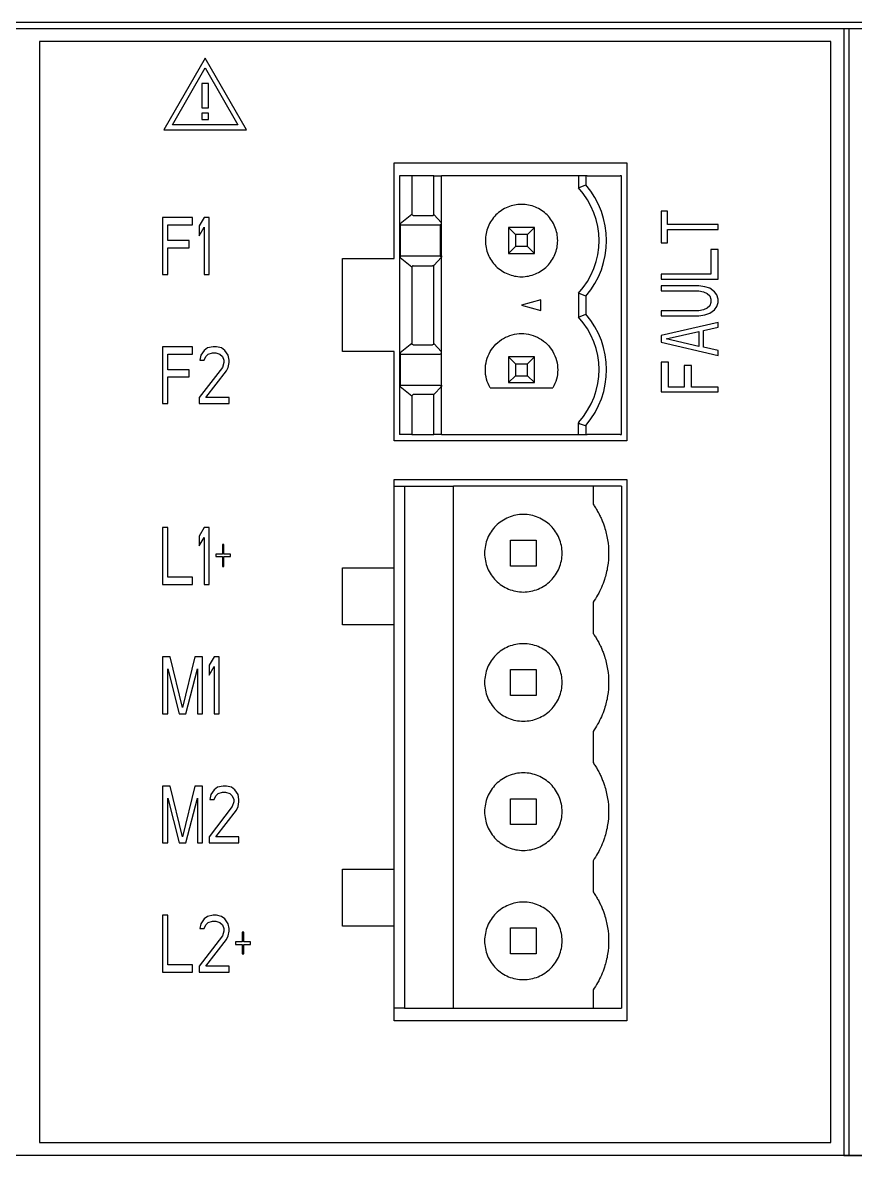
# Model space of a CAD drawing. Header units: millimetres. Extents: x 11355 to 11505, y 8083 to 8171.
# Drawn here: x 11485.607 to 11486.869, y 8144.891 to 8146.608 of the extents above; entities that cross this region are included whole.
import ezdxf

# ---------------------------------------------------------------- set-up
doc = ezdxf.new("R2010")
doc.units = ezdxf.units.MM
for name, color, linetype in [('Elem. Eléctricos - Termomagneticas', 7, 'Continuous'), ('Ordenador de Cables 1U', 7, 'Continuous'), ('SW Siemens Scalance XR324', 7, 'Continuous')]:
    doc.layers.add(name, color=color, linetype=linetype)

# ---------------------------------------------------------------- blocks, each defined once
blk = doc.blocks.new('Ordenador de Cables 1U')
at = {"layer": 'Ordenador de Cables 1U'}
blk.add_line((12.9333, -1.7363), (-4.2738, -1.7363), dxfattribs=at)
blk = doc.blocks.new('SW Siemens Scalance XR324')
at = {"layer": 'SW Siemens Scalance XR324'}
for p, q in [((32832.2013, -3475.9849), (32835.364, -3475.9849)), ((32835.364, -3475.9849), (32835.364, -3477.693)), ((32835.364, -3475.9849), (32835.3719, -3475.9849)), ((32835.3719, -3475.9849), (32837.7185, -3475.9849)), ((32835.3719, -3475.9849), (32835.3719, -3477.693)), ((32835.3444, -3476.0045), (32834.1445, -3476.0045)), ((32834.1445, -3476.0045), (32834.1445, -3477.6734)), ((32835.3444, -3477.6734), (32835.3444, -3476.0045)), ((32834.3958, -3476.0295), (32834.3331, -3476.1381)), ((32834.4584, -3476.1381), (32834.3958, -3476.0295)), ((32834.346, -3476.1307), (32834.3958, -3476.0444)), ((32834.3958, -3476.0444), (32834.4455, -3476.1307)), ((32834.3909, -3476.0679), (32834.3909, -3476.1052)), ((32834.4007, -3476.0679), (32834.3909, -3476.0679)), ((32834.4007, -3476.1052), (32834.4007, -3476.0679)), ((32834.3909, -3476.1052), (32834.4007, -3476.1052)), ((32834.3909, -3476.113), (32834.3909, -3476.1228)), ((32834.4007, -3476.113), (32834.3909, -3476.113)), ((32834.3909, -3476.1228), (32834.4007, -3476.1228)), ((32834.4007, -3476.1228), (32834.4007, -3476.113)), ((32834.3331, -3476.1381), (32834.4584, -3476.1381)), ((32834.4455, -3476.1307), (32834.346, -3476.1307)), ((32834.6824, -3476.3336), (32834.6824, -3476.1886)), ((32834.6824, -3476.1886), (32835.0349, -3476.1886)), ((32835.0349, -3476.1886), (32835.0349, -3476.6098)), ((32834.6902, -3476.2082), (32834.6902, -3476.6)), ((32834.7093, -3476.2082), (32834.6902, -3476.2082)), ((32834.7093, -3476.2082), (32834.7093, -3476.2665)), ((32834.7406, -3476.2082), (32834.7112, -3476.2082)), ((32834.7425, -3476.2665), (32834.7425, -3476.2082)), ((32834.7425, -3476.2082), (32834.7543, -3476.2082)), ((32834.7543, -3476.283), (32834.7543, -3476.2082)), ((32834.9617, -3476.2082), (32834.7543, -3476.2082)), ((32834.9617, -3476.2082), (32834.9617, -3476.2263)), ((32834.973, -3476.2082), (32834.9617, -3476.2082)), ((32834.973, -3476.2082), (32834.973, -3476.2219)), ((32834.9749, -3476.2082), (32835.0251, -3476.2082)), ((32835.0271, -3476.6), (32835.0271, -3476.2082)), ((32834.9617, -3476.2263), (32834.973, -3476.2219)), ((32835.0874, -3476.2617), (32835.0874, -3476.3095)), ((32835.0966, -3476.2617), (32835.0874, -3476.2617)), ((32835.0966, -3476.2818), (32835.0966, -3476.2617)), ((32834.3313, -3476.2713), (32834.3313, -3476.3575)), ((32834.3766, -3476.2713), (32834.3313, -3476.2713)), ((32834.3766, -3476.2823), (32834.3766, -3476.2713)), ((32834.3942, -3476.2713), (32834.3866, -3476.2841)), ((32834.4017, -3476.2713), (32834.3942, -3476.2713)), ((32834.4017, -3476.3575), (32834.4017, -3476.2713)), ((32834.7093, -3476.2665), (32834.6912, -3476.2806)), ((32834.7112, -3476.2684), (32834.7406, -3476.2684)), ((32834.7543, -3476.2791), (32834.7425, -3476.2665)), ((32834.3389, -3476.2823), (32834.3766, -3476.2823)), ((32834.3389, -3476.3061), (32834.3389, -3476.2823)), ((32834.3866, -3476.2841), (32834.3866, -3476.2988)), ((32834.3866, -3476.2988), (32834.3942, -3476.286)), ((32834.3942, -3476.286), (32834.3942, -3476.3575)), ((32834.6912, -3476.2806), (32834.6912, -3476.3317)), ((32834.6931, -3476.2825), (32834.7523, -3476.2825)), ((32834.7523, -3476.2825), (32834.7523, -3476.3299)), ((32834.7543, -3476.3293), (32834.7543, -3476.283)), ((32834.8664, -3476.2971), (32834.8559, -3476.2866)), ((32834.8951, -3476.2866), (32834.8559, -3476.2866)), ((32834.8559, -3476.2866), (32834.8559, -3476.3258)), ((32834.8951, -3476.2866), (32834.8846, -3476.2971)), ((32834.8951, -3476.3258), (32834.8951, -3476.2866)), ((32835.1736, -3476.2818), (32835.0966, -3476.2818)), ((32835.0966, -3476.2894), (32835.1736, -3476.2894)), ((32835.0966, -3476.3095), (32835.0966, -3476.2894)), ((32835.1736, -3476.2894), (32835.1736, -3476.2818)), ((32834.3715, -3476.3061), (32834.3389, -3476.3061)), ((32834.3715, -3476.3171), (32834.3715, -3476.3061)), ((32834.8846, -3476.2971), (32834.8664, -3476.2971)), ((32834.8664, -3476.2971), (32834.8664, -3476.3153)), ((32834.8846, -3476.3153), (32834.8846, -3476.2971)), ((32835.0874, -3476.3095), (32835.0966, -3476.3095)), ((32834.3389, -3476.3575), (32834.3389, -3476.3171)), ((32834.3389, -3476.3171), (32834.3715, -3476.3171)), ((32834.7523, -3476.3299), (32834.6931, -3476.3299)), ((32834.7543, -3476.3293), (32834.7543, -3476.3314)), ((32834.8664, -3476.3153), (32834.8559, -3476.3258)), ((32834.8559, -3476.3258), (32834.8951, -3476.3258)), ((32834.8846, -3476.3153), (32834.8664, -3476.3153)), ((32834.8951, -3476.3258), (32834.8846, -3476.3153)), ((32835.1626, -3476.3196), (32835.1626, -3476.3573)), ((32835.1736, -3476.3196), (32835.1626, -3476.3196)), ((32835.1736, -3476.3648), (32835.1736, -3476.3196)), ((32834.604, -3476.3336), (32834.6824, -3476.3336)), ((32834.604, -3476.4746), (32834.604, -3476.3336)), ((32834.6912, -3476.3317), (32834.7093, -3476.3459)), ((32834.7093, -3476.3459), (32834.7093, -3476.4624)), ((32834.7117, -3476.3444), (32834.7406, -3476.3444)), ((32834.7425, -3476.344), (32834.7543, -3476.3314)), ((32834.7425, -3476.4624), (32834.7425, -3476.344)), ((32834.7543, -3476.4789), (32834.7543, -3476.3314)), ((32834.3313, -3476.3575), (32834.3389, -3476.3575)), ((32834.3942, -3476.3575), (32834.4017, -3476.3575)), ((32835.0874, -3476.3573), (32835.0874, -3476.3648)), ((32835.1626, -3476.3573), (32835.0874, -3476.3573)), ((32835.0874, -3476.3648), (32835.1736, -3476.3648)), ((32835.1443, -3476.3749), (32835.0874, -3476.3749)), ((32835.0874, -3476.3749), (32835.0874, -3476.3824)), ((32835.1534, -3476.3761), (32835.1443, -3476.3749)), ((32835.1608, -3476.3786), (32835.1534, -3476.3761)), ((32835.1681, -3476.3837), (32835.1608, -3476.3786)), ((32834.9049, -3476.3962), (32834.8755, -3476.4041)), ((32834.9049, -3476.412), (32834.9049, -3476.3962)), ((32834.973, -3476.3904), (32834.9617, -3476.3861)), ((32834.9617, -3476.3861), (32834.9617, -3476.4222)), ((32834.973, -3476.3904), (32834.973, -3476.4178)), ((32835.0874, -3476.3824), (32835.1443, -3476.3824)), ((32835.1443, -3476.3824), (32835.1516, -3476.3837)), ((32835.1516, -3476.3837), (32835.1571, -3476.3862)), ((32835.1571, -3476.3862), (32835.1608, -3476.3899)), ((32835.1608, -3476.3899), (32835.1626, -3476.395)), ((32835.1626, -3476.395), (32835.1626, -3476.4)), ((32835.1718, -3476.3887), (32835.1681, -3476.3837)), ((32835.1736, -3476.395), (32835.1718, -3476.3887)), ((32835.1736, -3476.4), (32835.1736, -3476.395)), ((32834.8755, -3476.4041), (32834.9049, -3476.412)), ((32835.0874, -3476.4126), (32835.0874, -3476.4201)), ((32835.1443, -3476.4126), (32835.0874, -3476.4126)), ((32835.1516, -3476.4113), (32835.1443, -3476.4126)), ((32835.1571, -3476.4088), (32835.1516, -3476.4113)), ((32835.1534, -3476.4188), (32835.1608, -3476.4163)), ((32835.1608, -3476.405), (32835.1571, -3476.4088)), ((32835.1626, -3476.4), (32835.1608, -3476.405)), ((32835.1608, -3476.4163), (32835.1681, -3476.4113)), ((32835.1681, -3476.4113), (32835.1718, -3476.4063)), ((32835.1718, -3476.4063), (32835.1736, -3476.4)), ((32834.9617, -3476.4222), (32834.973, -3476.4178)), ((32835.0874, -3476.4201), (32835.1443, -3476.4201)), ((32835.1736, -3476.4302), (32835.0874, -3476.4503)), ((32835.1443, -3476.4201), (32835.1534, -3476.4188)), ((32835.1736, -3476.4377), (32835.1736, -3476.4302)), ((32835.0874, -3476.4503), (32835.0874, -3476.4603)), ((32835.0947, -3476.4553), (32835.1443, -3476.444)), ((32835.1443, -3476.444), (32835.1443, -3476.4666)), ((32835.1516, -3476.4427), (32835.1736, -3476.4377)), ((32835.1516, -3476.4679), (32835.1516, -3476.4427)), ((32834.3313, -3476.4672), (32834.3313, -3476.5534)), ((32834.3766, -3476.4672), (32834.3313, -3476.4672)), ((32834.3766, -3476.4782), (32834.3766, -3476.4672)), ((32834.408, -3476.4672), (32834.3992, -3476.469)), ((32834.413, -3476.4672), (32834.408, -3476.4672)), ((32834.4206, -3476.469), (32834.413, -3476.4672)), ((32834.7093, -3476.4624), (32834.6912, -3476.4765)), ((32834.7112, -3476.4643), (32834.7406, -3476.4643)), ((32834.7543, -3476.4749), (32834.7425, -3476.4624)), ((32835.0874, -3476.4603), (32835.1736, -3476.4804)), ((32835.1443, -3476.4666), (32835.0947, -3476.4553)), ((32835.1736, -3476.4729), (32835.1516, -3476.4679)), ((32834.3389, -3476.4782), (32834.3766, -3476.4782)), ((32834.3389, -3476.502), (32834.3389, -3476.4782)), ((32834.3891, -3476.48), (32834.3879, -3476.4874)), ((32834.3942, -3476.4727), (32834.3891, -3476.48)), ((32834.3992, -3476.469), (32834.3942, -3476.4727)), ((32834.3942, -3476.4874), (32834.3967, -3476.4818)), ((32834.3967, -3476.4818), (32834.4004, -3476.4782)), ((32834.4004, -3476.4782), (32834.4067, -3476.4763)), ((32834.4067, -3476.4763), (32834.4118, -3476.4763)), ((32834.4118, -3476.4763), (32834.418, -3476.4782)), ((32834.418, -3476.4782), (32834.4218, -3476.4818)), ((32834.4256, -3476.4727), (32834.4206, -3476.469)), ((32834.4218, -3476.4818), (32834.4243, -3476.4874)), ((32834.4306, -3476.48), (32834.4256, -3476.4727)), ((32834.4319, -3476.4874), (32834.4306, -3476.48)), ((32834.6824, -3476.4746), (32834.604, -3476.4746)), ((32834.6824, -3476.6098), (32834.6824, -3476.4746)), ((32834.6912, -3476.4765), (32834.6912, -3476.5276)), ((32834.6931, -3476.4784), (32834.7523, -3476.4784)), ((32834.7543, -3476.5252), (32834.7543, -3476.4789)), ((32834.8559, -3476.4825), (32834.8664, -3476.493)), ((32834.8951, -3476.4825), (32834.8559, -3476.4825)), ((32834.8559, -3476.4825), (32834.8559, -3476.5216)), ((32834.8846, -3476.493), (32834.8951, -3476.4825)), ((32834.8951, -3476.5216), (32834.8951, -3476.4825)), ((32835.1736, -3476.4804), (32835.1736, -3476.4729)), ((32834.3715, -3476.502), (32834.3389, -3476.502)), ((32834.3715, -3476.513), (32834.3715, -3476.502)), ((32834.4218, -3476.4984), (32834.3866, -3476.5442)), ((32834.3879, -3476.4874), (32834.3942, -3476.4874)), ((32834.4243, -3476.491), (32834.4218, -3476.4984)), ((32834.4243, -3476.4874), (32834.4243, -3476.491)), ((32834.4281, -3476.5039), (32834.4306, -3476.4984)), ((32834.4306, -3476.4984), (32834.4319, -3476.491)), ((32834.4319, -3476.491), (32834.4319, -3476.4874)), ((32834.8664, -3476.493), (32834.8846, -3476.493)), ((32834.8664, -3476.493), (32834.8664, -3476.5111)), ((32834.8846, -3476.5111), (32834.8846, -3476.493)), ((32835.0874, -3476.4905), (32835.0874, -3476.5357)), ((32835.0984, -3476.4905), (32835.0874, -3476.4905)), ((32835.0984, -3476.5282), (32835.0984, -3476.4905)), ((32835.1223, -3476.4955), (32835.1223, -3476.5282)), ((32835.1333, -3476.4955), (32835.1223, -3476.4955)), ((32835.1333, -3476.5282), (32835.1333, -3476.4955)), ((32834.3389, -3476.5534), (32834.3389, -3476.513)), ((32834.3389, -3476.513), (32834.3715, -3476.513)), ((32834.3967, -3476.5442), (32834.4281, -3476.5039)), ((32834.8559, -3476.5216), (32834.8664, -3476.5111)), ((32834.8664, -3476.5111), (32834.8846, -3476.5111)), ((32834.8846, -3476.5111), (32834.8951, -3476.5216)), ((32834.6912, -3476.5276), (32834.7093, -3476.5417)), ((32834.7523, -3476.5258), (32834.6931, -3476.5258)), ((32834.7425, -3476.5398), (32834.7543, -3476.5273)), ((32834.7543, -3476.5252), (32834.7543, -3476.5273)), ((32834.7543, -3476.6), (32834.7543, -3476.5273)), ((32834.828, -3476.5295), (32834.923, -3476.5295)), ((32834.8559, -3476.5216), (32834.8951, -3476.5216)), ((32835.0874, -3476.5357), (32835.1736, -3476.5357)), ((32835.1223, -3476.5282), (32835.0984, -3476.5282)), ((32835.1736, -3476.5282), (32835.1333, -3476.5282)), ((32835.1736, -3476.5357), (32835.1736, -3476.5282)), ((32834.3313, -3476.5534), (32834.3389, -3476.5534)), ((32834.3866, -3476.5442), (32834.3866, -3476.5534)), ((32834.3866, -3476.5534), (32834.4319, -3476.5534)), ((32834.4319, -3476.5442), (32834.3967, -3476.5442)), ((32834.4319, -3476.5534), (32834.4319, -3476.5442)), ((32834.7093, -3476.5417), (32834.7093, -3476.6)), ((32834.7425, -3476.5398), (32834.7112, -3476.5398)), ((32834.7425, -3476.6), (32834.7425, -3476.5398)), ((32834.9617, -3476.6), (32834.9617, -3476.5827)), ((32834.973, -3476.587), (32834.973, -3476.6)), ((32834.7093, -3476.6), (32834.6902, -3476.6)), ((32834.7112, -3476.6), (32834.7406, -3476.6)), ((32834.7543, -3476.6), (32834.7425, -3476.6)), ((32834.7543, -3476.6), (32834.9617, -3476.6)), ((32834.9617, -3476.6), (32834.973, -3476.6)), ((32835.0251, -3476.6), (32834.9749, -3476.6)), ((32835.0349, -3476.6098), (32834.6824, -3476.6098)), ((32834.6824, -3476.8025), (32834.6824, -3476.6686)), ((32834.6824, -3476.6686), (32835.0349, -3476.6686)), ((32835.0349, -3476.6686), (32835.0349, -3477.4893)), ((32834.6824, -3476.6783), (32834.6981, -3476.6783)), ((32834.6981, -3476.6783), (32834.6981, -3477.4697)), ((32834.6981, -3476.6783), (32834.7725, -3476.6783)), ((32834.7725, -3477.4697), (32834.7725, -3476.6783)), ((32834.984, -3476.6783), (32834.7725, -3476.6783)), ((32834.984, -3476.6783), (32834.984, -3476.7059)), ((32835.0271, -3476.6783), (32834.984, -3476.6783)), ((32835.0271, -3476.6783), (32835.0271, -3477.4697)), ((32834.3313, -3476.7414), (32834.3313, -3476.8276)), ((32834.3389, -3476.7414), (32834.3313, -3476.7414)), ((32834.3389, -3476.8166), (32834.3389, -3476.7414)), ((32834.3942, -3476.7414), (32834.3866, -3476.7542)), ((32834.4017, -3476.7414), (32834.3942, -3476.7414)), ((32834.4017, -3476.8276), (32834.4017, -3476.7414)), ((32834.3866, -3476.7542), (32834.3866, -3476.7689)), ((32834.3866, -3476.7689), (32834.3942, -3476.7561)), ((32834.3942, -3476.7561), (32834.3942, -3476.8276)), ((32834.4218, -3476.7671), (32834.4218, -3476.7818)), ((32834.4243, -3476.7671), (32834.4218, -3476.7671)), ((32834.4243, -3476.7818), (32834.4243, -3476.7671)), ((32834.8586, -3476.7606), (32834.8978, -3476.7606)), ((32834.8586, -3476.7998), (32834.8586, -3476.7606)), ((32834.8978, -3476.7606), (32834.8978, -3476.7998)), ((32834.4118, -3476.7818), (32834.4118, -3476.7854)), ((32834.4218, -3476.7818), (32834.4118, -3476.7818)), ((32834.4118, -3476.7854), (32834.4218, -3476.7854)), ((32834.4218, -3476.7854), (32834.4218, -3476.8001)), ((32834.4344, -3476.7818), (32834.4243, -3476.7818)), ((32834.4243, -3476.7854), (32834.4344, -3476.7854)), ((32834.4243, -3476.8001), (32834.4243, -3476.7854)), ((32834.4344, -3476.7854), (32834.4344, -3476.7818)), ((32834.4218, -3476.8001), (32834.4243, -3476.8001)), ((32834.604, -3476.8025), (32834.6824, -3476.8025)), ((32834.604, -3476.8887), (32834.604, -3476.8025)), ((32834.6824, -3476.8887), (32834.6824, -3476.8025)), ((32834.8978, -3476.7998), (32834.8586, -3476.7998)), ((32834.3313, -3476.8276), (32834.3766, -3476.8276)), ((32834.3766, -3476.8166), (32834.3389, -3476.8166)), ((32834.3766, -3476.8276), (32834.3766, -3476.8166)), ((32834.3942, -3476.8276), (32834.4017, -3476.8276)), ((32834.984, -3476.8545), (32834.984, -3476.9018)), ((32834.6824, -3476.8887), (32834.604, -3476.8887)), ((32834.6824, -3477.2593), (32834.6824, -3476.8887)), ((32834.3313, -3476.9373), (32834.3313, -3477.0235)), ((32834.3426, -3476.9373), (32834.3313, -3476.9373)), ((32834.3615, -3477.0143), (32834.3426, -3476.9373)), ((32834.3803, -3476.9373), (32834.3615, -3477.0143)), ((32834.3916, -3476.9373), (32834.3803, -3476.9373)), ((32834.3916, -3477.0235), (32834.3916, -3476.9373)), ((32834.4092, -3476.9373), (32834.4017, -3476.9501)), ((32834.4168, -3476.9373), (32834.4092, -3476.9373)), ((32834.4168, -3477.0235), (32834.4168, -3476.9373)), ((32834.3389, -3476.9556), (32834.3565, -3477.0235)), ((32834.3389, -3477.0235), (32834.3389, -3476.9556)), ((32834.3665, -3477.0235), (32834.3841, -3476.9556)), ((32834.3841, -3476.9556), (32834.3841, -3477.0235)), ((32834.4017, -3476.9501), (32834.4017, -3476.9648)), ((32834.4017, -3476.9648), (32834.4092, -3476.952)), ((32834.4092, -3476.952), (32834.4092, -3477.0235)), ((32834.8586, -3476.9565), (32834.8978, -3476.9565)), ((32834.8586, -3476.9957), (32834.8586, -3476.9565)), ((32834.8978, -3476.9565), (32834.8978, -3476.9957)), ((32834.8978, -3476.9957), (32834.8586, -3476.9957)), ((32834.3313, -3477.0235), (32834.3389, -3477.0235)), ((32834.3565, -3477.0235), (32834.3665, -3477.0235)), ((32834.3841, -3477.0235), (32834.3916, -3477.0235)), ((32834.4092, -3477.0235), (32834.4168, -3477.0235)), ((32834.984, -3477.0504), (32834.984, -3477.0976)), ((32834.3313, -3477.1332), (32834.3313, -3477.2194)), ((32834.3426, -3477.1332), (32834.3313, -3477.1332)), ((32834.3615, -3477.2102), (32834.3426, -3477.1332)), ((32834.3803, -3477.1332), (32834.3615, -3477.2102)), ((32834.3916, -3477.1332), (32834.3803, -3477.1332)), ((32834.3916, -3477.2194), (32834.3916, -3477.1332)), ((32834.4143, -3477.135), (32834.4092, -3477.1387)), ((32834.4231, -3477.1332), (32834.4143, -3477.135)), ((32834.4281, -3477.1332), (32834.4231, -3477.1332)), ((32834.4356, -3477.135), (32834.4281, -3477.1332)), ((32834.4407, -3477.1387), (32834.4356, -3477.135)), ((32834.3389, -3477.1515), (32834.3565, -3477.2194)), ((32834.3389, -3477.2194), (32834.3389, -3477.1515)), ((32834.3665, -3477.2194), (32834.3841, -3477.1515)), ((32834.3841, -3477.1515), (32834.3841, -3477.2194)), ((32834.4042, -3477.146), (32834.403, -3477.1533)), ((32834.403, -3477.1533), (32834.4092, -3477.1533)), ((32834.4092, -3477.1387), (32834.4042, -3477.146)), ((32834.4092, -3477.1533), (32834.4118, -3477.1478)), ((32834.4118, -3477.1478), (32834.4155, -3477.1442)), ((32834.4155, -3477.1442), (32834.4218, -3477.1423)), ((32834.4218, -3477.1423), (32834.4268, -3477.1423)), ((32834.4268, -3477.1423), (32834.4331, -3477.1442)), ((32834.4331, -3477.1442), (32834.4369, -3477.1478)), ((32834.4369, -3477.1478), (32834.4394, -3477.1533)), ((32834.4394, -3477.1533), (32834.4394, -3477.157)), ((32834.4457, -3477.146), (32834.4407, -3477.1387)), ((32834.4469, -3477.1533), (32834.4457, -3477.146)), ((32834.4469, -3477.157), (32834.4469, -3477.1533)), ((32834.8586, -3477.1524), (32834.8978, -3477.1524)), ((32834.8586, -3477.1916), (32834.8586, -3477.1524)), ((32834.8978, -3477.1524), (32834.8978, -3477.1916)), ((32834.4369, -3477.1643), (32834.4017, -3477.2102)), ((32834.4118, -3477.2102), (32834.4432, -3477.1698)), ((32834.4394, -3477.157), (32834.4369, -3477.1643)), ((32834.4432, -3477.1698), (32834.4457, -3477.1643)), ((32834.4457, -3477.1643), (32834.4469, -3477.157)), ((32834.8978, -3477.1916), (32834.8586, -3477.1916)), ((32834.3313, -3477.2194), (32834.3389, -3477.2194)), ((32834.3565, -3477.2194), (32834.3665, -3477.2194)), ((32834.3841, -3477.2194), (32834.3916, -3477.2194)), ((32834.4017, -3477.2102), (32834.4017, -3477.2194)), ((32834.4017, -3477.2194), (32834.4469, -3477.2194)), ((32834.4469, -3477.2102), (32834.4118, -3477.2102)), ((32834.4469, -3477.2194), (32834.4469, -3477.2102)), ((32834.984, -3477.2463), (32834.984, -3477.2935)), ((32834.604, -3477.2593), (32834.6824, -3477.2593)), ((32834.604, -3477.3455), (32834.604, -3477.2593)), ((32834.6824, -3477.3455), (32834.6824, -3477.2593)), ((32834.3313, -3477.3291), (32834.3313, -3477.4152)), ((32834.3389, -3477.3291), (32834.3313, -3477.3291)), ((32834.3389, -3477.4042), (32834.3389, -3477.3291)), ((32834.3891, -3477.3419), (32834.3879, -3477.3492)), ((32834.3942, -3477.3346), (32834.3891, -3477.3419)), ((32834.3992, -3477.3309), (32834.3942, -3477.3346)), ((32834.3967, -3477.3437), (32834.4004, -3477.3401)), ((32834.408, -3477.3291), (32834.3992, -3477.3309)), ((32834.4004, -3477.3401), (32834.4067, -3477.3382)), ((32834.4067, -3477.3382), (32834.4118, -3477.3382)), ((32834.413, -3477.3291), (32834.408, -3477.3291)), ((32834.4118, -3477.3382), (32834.418, -3477.3401)), ((32834.4206, -3477.3309), (32834.413, -3477.3291)), ((32834.418, -3477.3401), (32834.4218, -3477.3437)), ((32834.4256, -3477.3346), (32834.4206, -3477.3309)), ((32834.4306, -3477.3419), (32834.4256, -3477.3346)), ((32834.4319, -3477.3492), (32834.4306, -3477.3419)), ((32834.4218, -3477.3602), (32834.3866, -3477.4061)), ((32834.3879, -3477.3492), (32834.3942, -3477.3492)), ((32834.3942, -3477.3492), (32834.3967, -3477.3437)), ((32834.4218, -3477.3437), (32834.4243, -3477.3492)), ((32834.4243, -3477.3529), (32834.4218, -3477.3602)), ((32834.4243, -3477.3492), (32834.4243, -3477.3529)), ((32834.4281, -3477.3657), (32834.4306, -3477.3602)), ((32834.4306, -3477.3602), (32834.4319, -3477.3529)), ((32834.4319, -3477.3529), (32834.4319, -3477.3492)), ((32834.452, -3477.3547), (32834.452, -3477.3694)), ((32834.4545, -3477.3547), (32834.452, -3477.3547)), ((32834.4545, -3477.3694), (32834.4545, -3477.3547)), ((32834.6824, -3477.3455), (32834.604, -3477.3455)), ((32834.6824, -3477.4893), (32834.6824, -3477.3455)), ((32834.8586, -3477.3483), (32834.8978, -3477.3483)), ((32834.8586, -3477.3874), (32834.8586, -3477.3483)), ((32834.8978, -3477.3483), (32834.8978, -3477.3874)), ((32834.3967, -3477.4061), (32834.4281, -3477.3657)), ((32834.4419, -3477.3694), (32834.4419, -3477.3731)), ((32834.452, -3477.3694), (32834.4419, -3477.3694)), ((32834.4419, -3477.3731), (32834.452, -3477.3731)), ((32834.452, -3477.3731), (32834.452, -3477.3877)), ((32834.4645, -3477.3694), (32834.4545, -3477.3694)), ((32834.4545, -3477.3731), (32834.4645, -3477.3731)), ((32834.4545, -3477.3877), (32834.4545, -3477.3731)), ((32834.4645, -3477.3731), (32834.4645, -3477.3694)), ((32834.452, -3477.3877), (32834.4545, -3477.3877)), ((32834.8978, -3477.3874), (32834.8586, -3477.3874)), ((32834.3766, -3477.4042), (32834.3389, -3477.4042)), ((32834.3766, -3477.4152), (32834.3766, -3477.4042)), ((32834.3866, -3477.4061), (32834.3866, -3477.4152)), ((32834.4319, -3477.4061), (32834.3967, -3477.4061)), ((32834.4319, -3477.4152), (32834.4319, -3477.4061)), ((32834.3313, -3477.4152), (32834.3766, -3477.4152)), ((32834.3866, -3477.4152), (32834.4319, -3477.4152)), ((32834.984, -3477.4422), (32834.984, -3477.4697)), ((32834.6981, -3477.4697), (32834.6824, -3477.4697)), ((32834.6981, -3477.4697), (32834.7725, -3477.4697)), ((32834.7725, -3477.4697), (32834.984, -3477.4697)), ((32834.984, -3477.4697), (32835.0271, -3477.4697)), ((32835.0349, -3477.4893), (32834.6824, -3477.4893)), ((32834.1445, -3477.6734), (32835.3444, -3477.6734)), ((32835.364, -3477.693), (32832.2013, -3477.693)), ((32849.5173, -3477.693), (32832.2013, -3477.693)), ((32835.364, -3477.693), (32835.3719, -3477.693)), ((32835.3719, -3477.693), (32837.7185, -3477.693))]:
    blk.add_line(p, q, dxfattribs=at)
for centre, radius, start, end in [((32834.8755, -3476.3062), 0.1175, 317.1666, 42.8334), ((32834.8755, -3476.3062), 0.1289, 319.1868, 40.8132), ((32834.8755, -3476.5021), 0.1175, 317.5238, 42.8334), ((32834.8755, -3476.5021), 0.1289, 319.4961, 40.8132)]:
    blk.add_arc(centre, radius, start, end, dxfattribs=at)
for points in [[(32834.7112, -3476.2082), (32834.7104, -3476.2082), (32834.7096, -3476.2082), (32834.7093, -3476.2082)], [(32834.7425, -3476.2082), (32834.7423, -3476.2082), (32834.7415, -3476.2082), (32834.7406, -3476.2082)], [(32834.9749, -3476.2082), (32834.9741, -3476.2082), (32834.9733, -3476.2082), (32834.973, -3476.2082)], [(32835.0271, -3476.2082), (32835.0271, -3476.2082), (32835.0262, -3476.2082), (32835.0251, -3476.2082)], [(32834.7112, -3476.2684), (32834.7102, -3476.2683), (32834.7094, -3476.2674), (32834.7093, -3476.2665)], [(32834.7543, -3476.283), (32834.7543, -3476.2829), (32834.7541, -3476.2828), (32834.7538, -3476.2826)], [(32834.7112, -3476.3444), (32834.7113, -3476.3444), (32834.7115, -3476.3444), (32834.7117, -3476.3444)], [(32834.7112, -3476.4643), (32834.7102, -3476.4642), (32834.7094, -3476.4633), (32834.7093, -3476.4624)], [(32834.7425, -3476.4624), (32834.7424, -3476.4633), (32834.7415, -3476.4642), (32834.7406, -3476.4643)], [(32834.7543, -3476.4789), (32834.7543, -3476.4788), (32834.7541, -3476.4786), (32834.7537, -3476.4785)], [(32834.7093, -3476.5417), (32834.7094, -3476.5408), (32834.7102, -3476.5399), (32834.7112, -3476.5398)], [(32834.9617, -3476.5827), (32834.9655, -3476.5842), (32834.9693, -3476.5856), (32834.973, -3476.587)], [(32834.7093, -3476.6), (32834.7096, -3476.6), (32834.7104, -3476.6), (32834.7112, -3476.6)], [(32834.7406, -3476.6), (32834.7415, -3476.6), (32834.7423, -3476.6), (32834.7425, -3476.6)], [(32834.973, -3476.6), (32834.9733, -3476.6), (32834.9741, -3476.6), (32834.9749, -3476.6)], [(32835.0251, -3476.6), (32835.0262, -3476.6), (32835.0271, -3476.6), (32835.0271, -3476.6)]]:
    blk.add_open_spline(points, degree=3, dxfattribs=at)
for points, knots in [([(32834.9303, -3476.3062), (32834.9303, -3476.3134), (32834.9289, -3476.3205), (32834.9234, -3476.3338), (32834.9194, -3476.3399), (32834.9092, -3476.35), (32834.9031, -3476.3541), (32834.8898, -3476.3596), (32834.8827, -3476.361), (32834.8683, -3476.361), (32834.8611, -3476.3596), (32834.8479, -3476.3541), (32834.8418, -3476.35), (32834.8316, -3476.3399), (32834.8276, -3476.3338), (32834.8221, -3476.3205), (32834.8206, -3476.3134), (32834.8206, -3476.299), (32834.8221, -3476.2918), (32834.8276, -3476.2786), (32834.8316, -3476.2725), (32834.8418, -3476.2623), (32834.8479, -3476.2583), (32834.8611, -3476.2528), (32834.8683, -3476.2513), (32834.8827, -3476.2513), (32834.8898, -3476.2528), (32834.9031, -3476.2583), (32834.9092, -3476.2623), (32834.9194, -3476.2725), (32834.9234, -3476.2786), (32834.9289, -3476.2918), (32834.9303, -3476.299), (32834.9303, -3476.3062)], [0, 0, 0, 0, 0.0625, 0.0625, 0.125, 0.125, 0.1875, 0.1875, 0.25, 0.25, 0.3125, 0.3125, 0.375, 0.375, 0.4375, 0.4375, 0.5, 0.5, 0.5625, 0.5625, 0.625, 0.625, 0.6875, 0.6875, 0.75, 0.75, 0.8125, 0.8125, 0.875, 0.875, 0.9375, 0.9375, 1, 1, 1, 1]), ([(32834.7406, -3476.2684), (32834.7409, -3476.2683), (32834.7413, -3476.2683), (32834.7419, -3476.2678), (32834.7422, -3476.2674), (32834.7424, -3476.267), (32834.7425, -3476.2667), (32834.7425, -3476.2665)], [0, 0, 0, 0, 0.269999, 0.494946, 0.677932, 0.835683, 1, 1, 1, 1]), ([(32834.6912, -3476.2806), (32834.6913, -3476.2809), (32834.6913, -3476.2813), (32834.6917, -3476.282), (32834.6924, -3476.2824), (32834.6929, -3476.2824), (32834.6931, -3476.2825)], [0, 0, 0, 0, 0.24471, 0.489135, 0.739085, 1, 1, 1, 1]), ([(32834.7538, -3476.2826), (32834.7535, -3476.2826), (32834.7531, -3476.2825), (32834.7526, -3476.2825), (32834.7523, -3476.2825)], [0, 0, 0, 0, 0.522164, 1, 1, 1, 1]), ([(32834.6931, -3476.3299), (32834.6929, -3476.3299), (32834.6924, -3476.33), (32834.6917, -3476.3304), (32834.6913, -3476.331), (32834.6913, -3476.3315), (32834.6912, -3476.3317)], [0, 0, 0, 0, 0.260923, 0.510876, 0.755298, 1, 1, 1, 1]), ([(32834.7523, -3476.3299), (32834.7526, -3476.3299), (32834.753, -3476.3298), (32834.7536, -3476.3297), (32834.7542, -3476.3296), (32834.7543, -3476.3294), (32834.7543, -3476.3293)], [0, 0, 0, 0, 0.19813, 0.430158, 0.697223, 1, 1, 1, 1]), ([(32834.7112, -3476.3444), (32834.7109, -3476.3445), (32834.7104, -3476.3447), (32834.7097, -3476.3452), (32834.7095, -3476.3456), (32834.7093, -3476.3459)], [0, 0, 0, 0, 0.246843, 0.578737, 1, 1, 1, 1]), ([(32834.7425, -3476.344), (32834.7424, -3476.344), (32834.7422, -3476.3441), (32834.7417, -3476.3443), (32834.7412, -3476.3444), (32834.7408, -3476.3444), (32834.7406, -3476.3444)], [0, 0, 0, 0, 0.285745, 0.547038, 0.784737, 1, 1, 1, 1]), ([(32834.828, -3476.5295), (32834.8232, -3476.5212), (32834.8206, -3476.5116), (32834.8206, -3476.4925), (32834.8232, -3476.4829), (32834.8328, -3476.4663), (32834.8398, -3476.4593), (32834.8564, -3476.4498), (32834.8659, -3476.4472), (32834.8851, -3476.4472), (32834.8946, -3476.4498), (32834.9112, -3476.4593), (32834.9182, -3476.4663), (32834.9278, -3476.4829), (32834.9303, -3476.4925), (32834.9303, -3476.5116), (32834.9278, -3476.5212), (32834.923, -3476.5295)], [0, 0, 0, 0, 0.125, 0.125, 0.25, 0.25, 0.375, 0.375, 0.5, 0.5, 0.625, 0.625, 0.75, 0.75, 0.875, 0.875, 1, 1, 1, 1]), ([(32834.6912, -3476.4765), (32834.6913, -3476.4767), (32834.6913, -3476.4772), (32834.6917, -3476.4778), (32834.6924, -3476.4783), (32834.6929, -3476.4783), (32834.6931, -3476.4784)], [0, 0, 0, 0, 0.24471, 0.489135, 0.739085, 1, 1, 1, 1]), ([(32834.7537, -3476.4785), (32834.7535, -3476.4785), (32834.7531, -3476.4784), (32834.7526, -3476.4784), (32834.7523, -3476.4784)], [0, 0, 0, 0, 0.522461, 1, 1, 1, 1]), ([(32834.6931, -3476.5258), (32834.6929, -3476.5258), (32834.6924, -3476.5258), (32834.6917, -3476.5263), (32834.6913, -3476.5269), (32834.6913, -3476.5274), (32834.6912, -3476.5276)], [0, 0, 0, 0, 0.260915, 0.510865, 0.75529, 1, 1, 1, 1]), ([(32834.7523, -3476.5258), (32834.7526, -3476.5257), (32834.753, -3476.5257), (32834.7536, -3476.5256), (32834.7542, -3476.5254), (32834.7543, -3476.5253), (32834.7543, -3476.5252)], [0, 0, 0, 0, 0.19814, 0.430172, 0.697233, 1, 1, 1, 1]), ([(32834.9622, -3476.5814), (32834.9621, -3476.5815), (32834.9619, -3476.5817), (32834.9618, -3476.5819), (32834.9617, -3476.582)], [0, 0, 0, 0, 0.419256, 1, 1, 1, 1]), ([(32834.9617, -3476.582), (32834.9617, -3476.5821), (32834.9617, -3476.5823), (32834.9617, -3476.5826), (32834.9617, -3476.5827)], [0, 0, 0, 0, 0.579956, 1, 1, 1, 1]), ([(32834.9735, -3476.5858), (32834.9734, -3476.586), (32834.9731, -3476.5863), (32834.9731, -3476.5868), (32834.973, -3476.587)], [0, 0, 0, 0, 0.523416, 1, 1, 1, 1]), ([(32834.984, -3476.7059), (32834.9852, -3476.7077), (32834.9876, -3476.7112), (32834.9909, -3476.7168), (32834.994, -3476.7224), (32834.9967, -3476.7283), (32834.9991, -3476.7342), (32835.0028, -3476.7446), (32835.0065, -3476.7599), (32835.008, -3476.7802), (32835.0065, -3476.8005), (32835.0023, -3476.8179), (32834.9968, -3476.8322), (32834.9911, -3476.8438), (32834.9864, -3476.8509), (32834.984, -3476.8545)], [0, 0, 0, 0, 0.040876, 0.081541, 0.122098, 0.162647, 0.20329, 0.244128, 0.372016, 0.500037, 0.627925, 0.755945, 0.837345, 0.918425, 1, 1, 1, 1]), ([(32834.8782, -3476.7214), (32834.8859, -3476.7214), (32834.8936, -3476.723), (32834.9078, -3476.7289), (32834.9143, -3476.7332), (32834.9252, -3476.7441), (32834.9296, -3476.7506), (32834.9355, -3476.7648), (32834.937, -3476.7725), (32834.937, -3476.7879), (32834.9355, -3476.7956), (32834.9296, -3476.8098), (32834.9252, -3476.8163), (32834.9143, -3476.8272), (32834.9078, -3476.8316), (32834.8936, -3476.8374), (32834.8859, -3476.839), (32834.8705, -3476.839), (32834.8629, -3476.8374), (32834.8486, -3476.8316), (32834.8421, -3476.8272), (32834.8312, -3476.8163), (32834.8269, -3476.8098), (32834.821, -3476.7956), (32834.8195, -3476.7879), (32834.8195, -3476.7725), (32834.821, -3476.7648), (32834.8269, -3476.7506), (32834.8312, -3476.7441), (32834.8421, -3476.7332), (32834.8486, -3476.7289), (32834.8629, -3476.723), (32834.8705, -3476.7214), (32834.8782, -3476.7214)], [0, 0, 0, 0, 0.0625, 0.0625, 0.125, 0.125, 0.1875, 0.1875, 0.25, 0.25, 0.3125, 0.3125, 0.375, 0.375, 0.4375, 0.4375, 0.5, 0.5, 0.5625, 0.5625, 0.625, 0.625, 0.6875, 0.6875, 0.75, 0.75, 0.8125, 0.8125, 0.875, 0.875, 0.9375, 0.9375, 1, 1, 1, 1]), ([(32834.984, -3476.9018), (32834.9852, -3476.9035), (32834.9876, -3476.9071), (32834.9909, -3476.9126), (32834.994, -3476.9183), (32834.9967, -3476.9241), (32834.9991, -3476.9301), (32835.0028, -3476.9405), (32835.0065, -3476.9558), (32835.008, -3476.9761), (32835.0065, -3476.9964), (32835.0023, -3477.0137), (32834.9968, -3477.0281), (32834.9911, -3477.0397), (32834.9864, -3477.0468), (32834.984, -3477.0504)], [0, 0, 0, 0, 0.040876, 0.081541, 0.122098, 0.162647, 0.20329, 0.244128, 0.372016, 0.500037, 0.627925, 0.755945, 0.837345, 0.918425, 1, 1, 1, 1]), ([(32834.8782, -3477.0348), (32834.8705, -3477.0348), (32834.8629, -3477.0333), (32834.8486, -3477.0274), (32834.8421, -3477.0231), (32834.8312, -3477.0122), (32834.8269, -3477.0057), (32834.821, -3476.9915), (32834.8195, -3476.9838), (32834.8195, -3476.9684), (32834.821, -3476.9607), (32834.8269, -3476.9465), (32834.8312, -3476.94), (32834.8421, -3476.9291), (32834.8486, -3476.9247), (32834.8629, -3476.9189), (32834.8705, -3476.9173), (32834.8859, -3476.9173), (32834.8936, -3476.9189), (32834.9078, -3476.9247), (32834.9143, -3476.9291), (32834.9252, -3476.94), (32834.9296, -3476.9465), (32834.9355, -3476.9607), (32834.937, -3476.9684), (32834.937, -3476.9838), (32834.9355, -3476.9915), (32834.9296, -3477.0057), (32834.9252, -3477.0122), (32834.9143, -3477.0231), (32834.9078, -3477.0274), (32834.8936, -3477.0333), (32834.8859, -3477.0348), (32834.8782, -3477.0348)], [0, 0, 0, 0, 0.0625, 0.0625, 0.125, 0.125, 0.1875, 0.1875, 0.25, 0.25, 0.3125, 0.3125, 0.375, 0.375, 0.4375, 0.4375, 0.5, 0.5, 0.5625, 0.5625, 0.625, 0.625, 0.6875, 0.6875, 0.75, 0.75, 0.8125, 0.8125, 0.875, 0.875, 0.9375, 0.9375, 1, 1, 1, 1]), ([(32834.984, -3477.0976), (32834.9852, -3477.0994), (32834.9876, -3477.103), (32834.9909, -3477.1085), (32834.994, -3477.1142), (32834.9967, -3477.12), (32834.9991, -3477.126), (32835.0028, -3477.1364), (32835.0065, -3477.1517), (32835.008, -3477.172), (32835.0065, -3477.1922), (32835.0023, -3477.2096), (32834.9968, -3477.224), (32834.9911, -3477.2355), (32834.9864, -3477.2427), (32834.984, -3477.2463)], [0, 0, 0, 0, 0.040876, 0.081541, 0.122098, 0.162647, 0.20329, 0.244128, 0.372016, 0.500037, 0.627925, 0.755945, 0.837345, 0.918425, 1, 1, 1, 1]), ([(32834.8782, -3477.2307), (32834.8705, -3477.2307), (32834.8629, -3477.2292), (32834.8486, -3477.2233), (32834.8421, -3477.219), (32834.8312, -3477.2081), (32834.8269, -3477.2016), (32834.821, -3477.1873), (32834.8195, -3477.1797), (32834.8195, -3477.1643), (32834.821, -3477.1566), (32834.8269, -3477.1424), (32834.8312, -3477.1359), (32834.8421, -3477.125), (32834.8486, -3477.1206), (32834.8629, -3477.1147), (32834.8705, -3477.1132), (32834.8859, -3477.1132), (32834.8936, -3477.1147), (32834.9078, -3477.1206), (32834.9143, -3477.125), (32834.9252, -3477.1359), (32834.9296, -3477.1424), (32834.9355, -3477.1566), (32834.937, -3477.1643), (32834.937, -3477.1797), (32834.9355, -3477.1873), (32834.9296, -3477.2016), (32834.9252, -3477.2081), (32834.9143, -3477.219), (32834.9078, -3477.2233), (32834.8936, -3477.2292), (32834.8859, -3477.2307), (32834.8782, -3477.2307)], [0, 0, 0, 0, 0.0625, 0.0625, 0.125, 0.125, 0.1875, 0.1875, 0.25, 0.25, 0.3125, 0.3125, 0.375, 0.375, 0.4375, 0.4375, 0.5, 0.5, 0.5625, 0.5625, 0.625, 0.625, 0.6875, 0.6875, 0.75, 0.75, 0.8125, 0.8125, 0.875, 0.875, 0.9375, 0.9375, 1, 1, 1, 1]), ([(32834.8782, -3477.4266), (32834.8705, -3477.4266), (32834.8629, -3477.4251), (32834.8486, -3477.4192), (32834.8421, -3477.4148), (32834.8312, -3477.404), (32834.8269, -3477.3974), (32834.821, -3477.3832), (32834.8195, -3477.3755), (32834.8195, -3477.3602), (32834.821, -3477.3525), (32834.8269, -3477.3383), (32834.8312, -3477.3317), (32834.8421, -3477.3209), (32834.8486, -3477.3165), (32834.8629, -3477.3106), (32834.8705, -3477.3091), (32834.8859, -3477.3091), (32834.8936, -3477.3106), (32834.9078, -3477.3165), (32834.9143, -3477.3209), (32834.9252, -3477.3317), (32834.9296, -3477.3383), (32834.9355, -3477.3525), (32834.937, -3477.3602), (32834.937, -3477.3755), (32834.9355, -3477.3832), (32834.9296, -3477.3974), (32834.9252, -3477.404), (32834.9143, -3477.4148), (32834.9078, -3477.4192), (32834.8936, -3477.4251), (32834.8859, -3477.4266), (32834.8782, -3477.4266)], [0, 0, 0, 0, 0.0625, 0.0625, 0.125, 0.125, 0.1875, 0.1875, 0.25, 0.25, 0.3125, 0.3125, 0.375, 0.375, 0.4375, 0.4375, 0.5, 0.5, 0.5625, 0.5625, 0.625, 0.625, 0.6875, 0.6875, 0.75, 0.75, 0.8125, 0.8125, 0.875, 0.875, 0.9375, 0.9375, 1, 1, 1, 1]), ([(32834.984, -3477.2935), (32834.9852, -3477.2953), (32834.9876, -3477.2989), (32834.9909, -3477.3044), (32834.994, -3477.3101), (32834.9967, -3477.3159), (32834.9991, -3477.3219), (32835.0028, -3477.3323), (32835.0065, -3477.3476), (32835.008, -3477.3678), (32835.0065, -3477.3881), (32835.0023, -3477.4055), (32834.9968, -3477.4198), (32834.9911, -3477.4314), (32834.9864, -3477.4386), (32834.984, -3477.4422)], [0, 0, 0, 0, 0.040876, 0.081541, 0.122098, 0.162647, 0.20329, 0.244128, 0.372016, 0.500037, 0.627925, 0.755945, 0.837345, 0.918425, 1, 1, 1, 1])]:
    blk.add_open_spline(points, degree=3, knots=knots, dxfattribs=at)

msp = doc.modelspace()

# ---------------------------------------------------------------- block references
msp.add_blockref('SW Siemens Scalance XR324', (-21348.5123, 11622.5842))
at = {"layer": 'Elem. Eléctricos - Termomagneticas', "color": 7}
msp.add_blockref('Ordenador de Cables 1U', (11488.0365, 8148.3447), dxfattribs=at)

doc.saveas('drawing.dxf')
